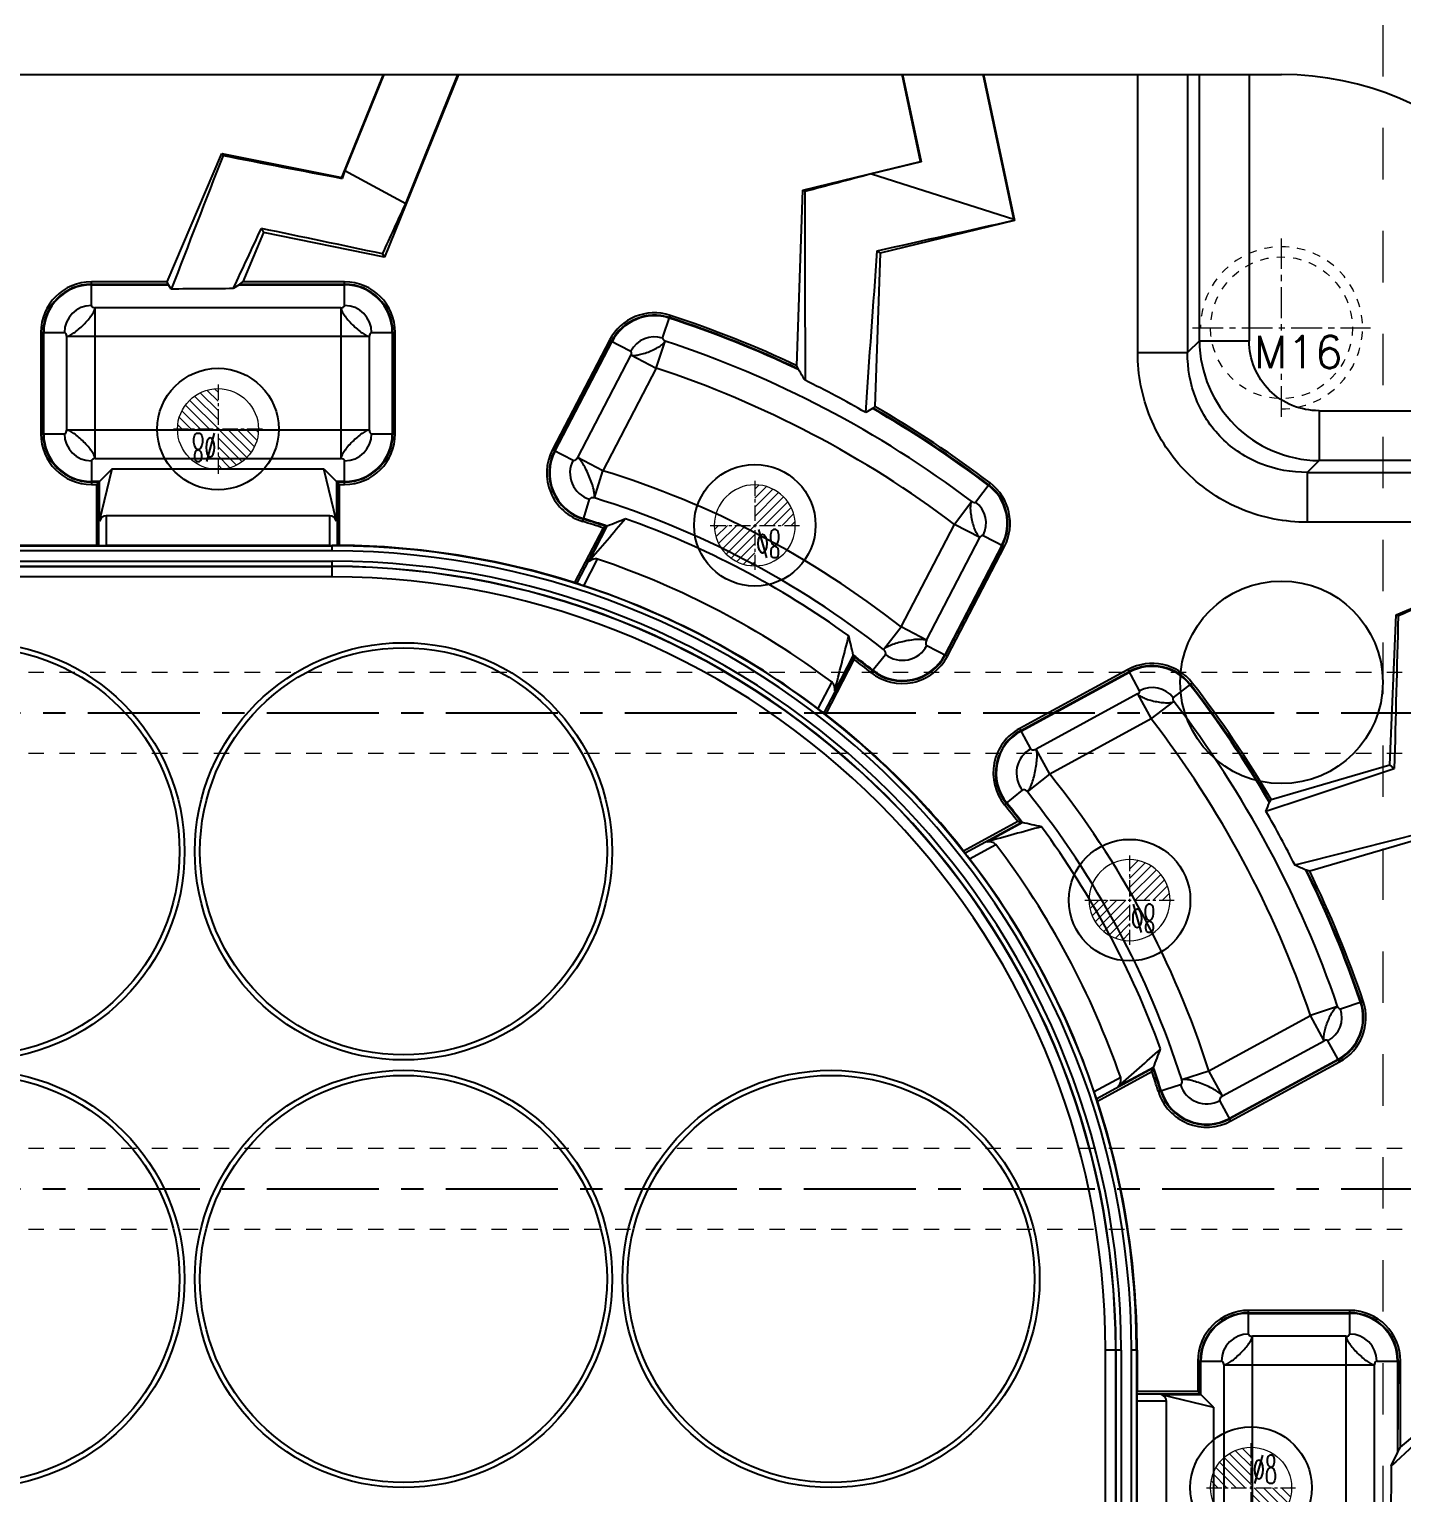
# Model space of a CAD drawing. Header units: millimetres. Extents: x 2667 to 4588, y -8940 to -2822.
# Drawn here: x 3385.9 to 3521.4, y -4513.8 to -4369.4 of the extents above; entities that cross this region are included whole.
import ezdxf

# ---------------------------------------------------------------- set-up
doc = ezdxf.new("R2010")
doc.units = ezdxf.units.MM
doc.header["$LTSCALE"] = 16.335
doc.linetypes.add('CENTER', pattern=[0.6, 0.375, -0.075, 0.075, -0.075])
doc.linetypes.add('HIDDEN', pattern=[0.2, 0.1, -0.1])
doc.layers.get('0').update_dxf_attribs({"linetype": 'CONTINUOUS'})
for name, color, linetype, lineweight in [('cool', 153, 'HIDDEN', 9), ('epin', 13, 'CONTINUOUS', 9), ('moldbase', 7, 'CONTINUOUS', 20), ('screw', 33, 'CONTINUOUS', 13)]:
    doc.layers.add(name, color=color, linetype=linetype, lineweight=lineweight)
doc.styles.add('TXT', font='txt.shx', dxfattribs={"bigfont": 'gbcbig.shx'})
doc.styles.add('TXT05', font='txt.shx', dxfattribs={"width": 0.5, "bigfont": 'gbcbig.shx'})

# ---------------------------------------------------------------- blocks, each defined once
blk = doc.blocks.new('01')
at = {"layer": 'moldbase', "color": 8, "linetype": 'HIDDEN', "ltscale": 3.109887}
blk.add_line((3147.47, 3029.51), (3147.47, 2537.51), dxfattribs=at)
blk = doc.blocks.new('screw_m16_g')
at = {"layer": 'screw', "color": 1, "linetype": 'CENTER', "ltscale": 0.497582}
for p, q in [((0, -8.8), (0, 8.8)), ((-8.8, 0), (8.8, 0))]:
    blk.add_line(p, q, dxfattribs=at)
at = {"layer": 'screw', "color": 33, "linetype": 'HIDDEN', "ltscale": 0.497582}
blk.add_circle((0, 0), 7, dxfattribs=at)
at = {"layer": 'screw', "color": 92, "linetype": 'HIDDEN', "ltscale": 0.497582}
blk.add_arc((0, 0), 8, 270, 180, dxfattribs=at)
at = {"layer": 'screw', "color": 6, "style": 'TXT'}
blk.add_text('M16', height=3.2, dxfattribs=at).set_placement((-2.72, -4))
blk = doc.blocks.new('02')
at = {"color": 1, "linetype": 'CENTER', "ltscale": 1.803734}
blk.add_line((2807.47, 2890.51), (3167.47, 2890.51), dxfattribs=at)
at = {"layer": 'cool', "ltscale": 0.932966}
for p, q in [((2818.68, 2894.51), (3156.26, 2894.51)), ((2818.68, 2886.51), (3156.26, 2886.51))]:
    blk.add_line(p, q, dxfattribs=at)
blk = doc.blocks.new('epin_ejp_8')
at = {"layer": 'epin'}
h = blk.add_hatch(dxfattribs=at)
h.set_pattern_fill('_ANSI31', color=123, scale=0.2, angle=90, style=0)
h.set_pattern_definition([(135, (790.4722, -3.5744), (-0.4490128, -0.4490128), [])])
h.paths.add_polyline_path([(0, 4, 0.414214), (-4, 0), (0, 0)])
h.paths.add_polyline_path([(4, 0), (0, 0), (0, -4, 0.414214)])
at = {"layer": 'epin', "color": 1, "linetype": 'CENTER', "ltscale": 0.248791}
for p, q in [((0, -4.4), (0, 4.4)), ((-4.4, 0), (4.4, 0))]:
    blk.add_line(p, q, dxfattribs=at)
at = {"layer": 'epin'}
blk.add_circle((0, 0), 4, dxfattribs=at)
at = {"layer": 'epin', "color": 6, "style": 'TXT05', "width": 0.5}
blk.add_text('%%c8', height=2.8, dxfattribs=at).set_placement((0.16, 0.4))
blk = doc.blocks.new('03')
at = {"layer": 'epin', "rotation": 180}
blk.add_blockref('epin_ejp_8', (45, 1308.56), dxfattribs=at)
at = {"layer": 'epin', "xscale": -1, "rotation": 180}
for p in [(98, 1299.06), (135, 1262.06)]:
    blk.add_blockref('epin_ejp_8', p, dxfattribs=at)
at = {"layer": 'epin'}
blk.add_blockref('epin_ejp_8', (147, 1204.06), dxfattribs=at)

msp = doc.modelspace()

# ---------------------------------------------------------------- linework, layer by layer
at = {"color": 7, "linetype": 'Continuous'}
for p, q in [((3209.564, -4373.833), (3509.564, -4373.833)), ((3416.774, -4384.01), (3420.899, -4373.833)), ((3420.938, -4373.833), (3417.095, -4383.316)), ((3428.295, -4373.833), (3420.989, -4391.859)), ((3423.093, -4386.571), (3428.255, -4373.833)), ((3473.939, -4382.418), (3472.103, -4373.833)), ((3472.141, -4373.833), (3473.982, -4382.445)), ((3483.149, -4388.103), (3480.098, -4373.833)), ((3480.135, -4373.833), (3483.216, -4388.244)), ((3495.369, -4401.287), (3495.369, -4373.833)), ((3500.293, -4373.833), (3500.293, -4401.287)), ((3501.454, -4400.125), (3501.454, -4373.833)), ((3506.378, -4373.833), (3506.378, -4400.125)), ((3399.553, -4394.301), (3404.949, -4381.613)), ((3405.06, -4381.824), (3404.949, -4381.613)), ((3404.949, -4381.613), (3416.774, -4384.01)), ((3462.311, -4385.246), (3473.939, -4382.418)), ((3473.982, -4382.445), (3469.089, -4383.635)), ((3473.982, -4382.445), (3473.939, -4382.418)), ((3416.774, -4384.01), (3416.816, -4384.089)), ((3417.095, -4383.316), (3416.816, -4384.089)), ((3417.095, -4383.316), (3423.093, -4386.571)), ((3469.089, -4383.635), (3483.149, -4388.103)), ((3461.703, -4402.574), (3462.311, -4385.246)), ((3462.311, -4385.246), (3462.489, -4385.391)), ((3483.216, -4388.244), (3469.952, -4391.471)), ((3483.169, -4388.215), (3483.149, -4388.103)), ((3483.169, -4388.215), (3483.216, -4388.244)), ((3409.068, -4389.442), (3407.001, -4394.301)), ((3408.85, -4389.029), (3409.068, -4389.442)), ((3420.989, -4391.859), (3409.068, -4389.442)), ((3420.818, -4391.54), (3420.989, -4391.859)), ((3469.952, -4391.471), (3469.421, -4406.606)), ((3469.653, -4391.228), (3469.952, -4391.471)), ((3392.064, -4396.638), (3392.064, -4394.301)), ((3399.553, -4394.301), (3392.064, -4394.301)), ((3392.064, -4394.528), (3399.649, -4394.528)), ((3392.064, -4394.592), (3399.666, -4394.592)), ((3399.649, -4394.528), (3399.553, -4394.301)), ((3399.944, -4395.012), (3399.666, -4394.592)), ((3406.64, -4394.592), (3406.073, -4394.967)), ((3406.64, -4394.592), (3417.064, -4394.592)), ((3406.711, -4394.528), (3407.001, -4394.301)), ((3406.711, -4394.528), (3417.064, -4394.528)), ((3417.064, -4394.301), (3407.001, -4394.301)), ((3417.064, -4396.638), (3417.064, -4394.301)), ((3392.441, -4411.743), (3392.441, -4396.858)), ((3416.688, -4396.858), (3392.441, -4396.858)), ((3416.688, -4396.858), (3416.688, -4411.743)), ((3448.465, -4399.863), (3449.202, -4397.606)), ((3387.064, -4399.301), (3387.064, -4409.301)), ((3387.064, -4399.301), (3389.402, -4399.301)), ((3387.292, -4409.301), (3387.292, -4399.301)), ((3387.355, -4409.301), (3387.355, -4399.301)), ((3389.622, -4399.677), (3389.622, -4408.924)), ((3389.622, -4399.677), (3419.507, -4399.677)), ((3419.507, -4408.924), (3419.507, -4399.677)), ((3419.727, -4399.301), (3422.064, -4399.301)), ((3421.773, -4399.301), (3421.773, -4409.301)), ((3421.837, -4399.301), (3421.837, -4409.301)), ((3422.064, -4409.301), (3422.064, -4399.301)), ((3443.215, -4400.051), (3437.588, -4410.86)), ((3437.79, -4410.965), (3443.417, -4400.156)), ((3437.846, -4410.994), (3443.473, -4400.185)), ((3443.215, -4400.051), (3445.321, -4401.147)), ((3447.836, -4402.817), (3448.72, -4400.14)), ((3501.454, -4400.125), (3500.293, -4401.287)), ((3501.454, -4400.125), (3506.378, -4400.125)), ((3445.336, -4401.515), (3440.065, -4411.639)), ((3445.336, -4401.515), (3447.836, -4402.817)), ((3495.369, -4401.287), (3500.293, -4401.287)), ((3447.836, -4402.817), (3442.566, -4412.941)), ((3461.87, -4402.905), (3461.703, -4402.574)), ((3469.421, -4406.606), (3469.238, -4406.763)), ((3513.272, -4407.019), (3539.564, -4407.019)), ((3513.272, -4407.019), (3513.272, -4411.943)), ((3419.507, -4408.924), (3389.622, -4408.924)), ((3387.064, -4409.301), (3389.402, -4409.301)), ((3419.727, -4409.301), (3422.064, -4409.301)), ((3392.064, -4411.963), (3392.064, -4414.301)), ((3392.441, -4411.743), (3416.688, -4411.743)), ((3417.064, -4414.301), (3417.064, -4411.963)), ((3437.588, -4410.86), (3439.619, -4411.917)), ((3442.566, -4412.941), (3440.065, -4411.639)), ((3512.111, -4413.104), (3513.272, -4411.943)), ((3539.564, -4411.943), (3513.272, -4411.943)), ((3394.119, -4412.746), (3392.855, -4414.009)), ((3392.855, -4417.925), (3394.119, -4412.746)), ((3394.119, -4412.746), (3415.01, -4412.746)), ((3416.273, -4417.925), (3415.01, -4412.746)), ((3415.01, -4412.746), (3416.273, -4414.009)), ((3441.736, -4415.635), (3442.566, -4412.941)), ((3512.111, -4413.104), (3539.564, -4413.104)), ((3512.111, -4413.104), (3512.111, -4418.028)), ((3392.855, -4414.009), (3392.064, -4414.009)), ((3392.792, -4414.073), (3392.064, -4414.073)), ((3392.064, -4414.301), (3392.564, -4414.301)), ((3392.792, -4414.073), (3392.564, -4414.301)), ((3392.564, -4414.301), (3392.564, -4420.302)), ((3392.792, -4414.073), (3392.855, -4414.009)), ((3392.792, -4420.31), (3392.792, -4414.073)), ((3392.855, -4417.925), (3392.855, -4414.009)), ((3416.273, -4414.009), (3416.273, -4417.925)), ((3417.064, -4414.009), (3416.273, -4414.009)), ((3416.337, -4414.073), (3416.273, -4414.009)), ((3416.337, -4414.073), (3416.337, -4420.312)), ((3417.064, -4414.073), (3416.337, -4414.073)), ((3416.337, -4414.073), (3416.564, -4414.301)), ((3416.564, -4420.305), (3416.564, -4414.301)), ((3416.564, -4414.301), (3417.064, -4414.301)), ((3479.359, -4416.038), (3480.794, -4414.146)), ((3440.576, -4417.955), (3441.239, -4415.763)), ((3478.988, -4415.986), (3477.291, -4418.238)), ((3393.517, -4417.402), (3393.517, -4420.318)), ((3415.612, -4417.402), (3393.517, -4417.402)), ((3415.612, -4420.318), (3415.612, -4417.402)), ((3442.583, -4418.589), (3439.771, -4423.99)), ((3439.988, -4424.067), (3442.909, -4418.457)), ((3441.167, -4421.938), (3442.999, -4418.42)), ((3442.909, -4418.457), (3442.583, -4418.589)), ((3442.909, -4418.457), (3442.999, -4418.42)), ((3472.016, -4428.37), (3477.291, -4418.238)), ((3479.792, -4419.54), (3477.291, -4418.238)), ((3539.564, -4418.028), (3512.111, -4418.028)), ((3304.289, -4420.359), (3415.844, -4420.359)), ((3371.564, -4420.302), (3392.564, -4420.302)), ((3392.792, -4420.31), (3392.564, -4420.302)), ((3415.612, -4420.318), (3393.517, -4420.318)), ((3415.844, -4420.862), (3415.844, -4420.318)), ((3474.516, -4429.672), (3479.792, -4419.54)), ((3481.949, -4420.304), (3476.316, -4431.122)), ((3482.005, -4420.333), (3476.373, -4431.152)), ((3476.574, -4431.257), (3482.207, -4420.438)), ((3480.1, -4419.342), (3482.207, -4420.438)), ((3520.879, -4427.163), (3539.564, -4419.32)), ((3415.844, -4420.862), (3304.289, -4420.862)), ((3304.289, -4421.884), (3415.844, -4421.884)), ((3415.844, -4423.418), (3415.844, -4421.884)), ((3440.683, -4424.301), (3442.048, -4421.679)), ((3415.844, -4422.387), (3304.289, -4422.387)), ((3304.289, -4422.413), (3415.844, -4422.413)), ((3415.844, -4423.418), (3304.289, -4423.418)), ((3520.249, -4441.975), (3520.879, -4427.163)), ((3520.879, -4427.163), (3521.085, -4427.307)), ((3470.273, -4430.586), (3472.016, -4428.37)), ((3474.516, -4429.672), (3472.016, -4428.37)), ((3474.545, -4430.2), (3476.574, -4431.257)), ((3467.306, -4431.243), (3464.382, -4436.859)), ((3464.569, -4436.993), (3467.383, -4431.587)), ((3467.284, -4431.148), (3465.45, -4434.669)), ((3467.306, -4431.243), (3467.284, -4431.148)), ((3467.383, -4431.587), (3467.306, -4431.243)), ((3469.028, -4432.862), (3470.452, -4431.071)), ((3494.425, -4432.571), (3483.719, -4438.383)), ((3483.828, -4438.583), (3494.533, -4432.771)), ((3483.858, -4438.639), (3494.564, -4432.827)), ((3495.557, -4434.657), (3494.425, -4432.571)), ((3465.159, -4433.796), (3463.793, -4436.42)), ((3495.363, -4434.971), (3485.336, -4440.415)), ((3495.363, -4434.971), (3496.708, -4437.449)), ((3498.886, -4435.355), (3500.761, -4433.901)), ((3496.708, -4437.449), (3498.941, -4435.728)), ((3496.708, -4437.449), (3486.681, -4442.892)), ((3484.812, -4440.396), (3483.719, -4438.383)), ((3486.681, -4442.892), (3485.336, -4440.415)), ((3508.55, -4445.409), (3520.249, -4441.975)), ((3520.702, -4442.33), (3520.249, -4441.975)), ((3484.483, -4444.657), (3486.681, -4442.892)), ((3482.221, -4445.927), (3484, -4444.484)), ((3508.417, -4445.633), (3508.55, -4445.409)), ((3483.534, -4447.587), (3478.185, -4450.491)), ((3478.32, -4450.676), (3483.877, -4447.659)), ((3480.488, -4449.572), (3483.972, -4447.68)), ((3483.877, -4447.659), (3483.534, -4447.587)), ((3483.877, -4447.659), (3483.972, -4447.68)), ((3527.857, -4447.928), (3512.348, -4452.48)), ((3478.764, -4451.26), (3481.361, -4449.85)), ((3512.348, -4452.48), (3512.047, -4452.383)), ((3515.388, -4466.075), (3517.638, -4465.314)), ((3502.4, -4472.19), (3512.443, -4466.737)), ((3515.111, -4465.825), (3512.443, -4466.737)), ((3513.788, -4469.215), (3512.443, -4466.737)), ((3503.745, -4474.667), (3513.788, -4469.215)), ((3515.287, -4471.311), (3514.154, -4469.223)), ((3515.149, -4471.055), (3504.425, -4476.877)), ((3515.179, -4471.111), (3504.455, -4476.932)), ((3496.893, -4471.935), (3491.326, -4474.958)), ((3491.405, -4475.173), (3496.764, -4472.264)), ((3496.928, -4471.844), (3493.437, -4473.739)), ((3496.764, -4472.264), (3496.893, -4471.935)), ((3496.893, -4471.935), (3496.928, -4471.844)), ((3499.714, -4473.045), (3502.4, -4472.19)), ((3503.745, -4474.667), (3502.4, -4472.19)), ((3504.564, -4477.132), (3515.287, -4471.311)), ((3493.687, -4472.851), (3491.085, -4474.263)), ((3497.407, -4474.232), (3499.59, -4473.548)), ((3504.564, -4477.132), (3503.472, -4475.122)), ((3516.309, -4495.833), (3506.309, -4495.833)), ((3506.309, -4498.17), (3506.309, -4495.833)), ((3516.309, -4498.17), (3516.309, -4495.833)), ((3506.309, -4496.061), (3516.309, -4496.061)), ((3506.309, -4496.124), (3516.309, -4496.124)), ((3515.933, -4498.39), (3506.686, -4498.39)), ((3506.686, -4529.276), (3506.686, -4498.39)), ((3515.933, -4498.39), (3515.933, -4529.276)), ((3493.723, -4499.763), (3492.189, -4499.763)), ((3492.189, -4526.898), (3492.189, -4499.763)), ((3493.194, -4499.763), (3493.194, -4526.898)), ((3493.221, -4526.898), (3493.221, -4499.763)), ((3493.723, -4499.763), (3493.723, -4526.898)), ((3495.306, -4499.763), (3494.746, -4499.763)), ((3494.746, -4526.898), (3494.746, -4499.763)), ((3495.248, -4499.763), (3495.248, -4526.898)), ((3495.306, -4499.763), (3495.306, -4503.833)), ((3501.309, -4500.833), (3503.647, -4500.833)), ((3501.309, -4500.833), (3501.309, -4503.833)), ((3501.537, -4504.061), (3501.537, -4500.833)), ((3501.6, -4504.124), (3501.6, -4500.833)), ((3503.866, -4501.209), (3518.752, -4501.209)), ((3503.866, -4501.209), (3503.866, -4526.457)), ((3518.752, -4526.457), (3518.752, -4501.209)), ((3518.972, -4500.833), (3521.309, -4500.833)), ((3521.018, -4500.833), (3521.018, -4509.882)), ((3521.082, -4500.833), (3521.027, -4509.876)), ((3521.309, -4509.351), (3521.309, -4500.833)), ((3495.297, -4504.061), (3495.306, -4503.833)), ((3495.297, -4504.061), (3501.537, -4504.061)), ((3501.309, -4503.833), (3495.306, -4503.833)), ((3497.685, -4504.124), (3501.6, -4504.124)), ((3497.685, -4504.124), (3502.864, -4505.387)), ((3501.537, -4504.061), (3501.309, -4503.833)), ((3501.537, -4504.061), (3501.6, -4504.124)), ((3502.864, -4505.387), (3501.6, -4504.124)), ((3521.309, -4509.351), (3527.189, -4504.394)), ((3498.207, -4504.786), (3495.289, -4504.786)), ((3495.289, -4504.786), (3495.289, -4522.88)), ((3498.207, -4522.88), (3498.207, -4504.786)), ((3502.864, -4505.387), (3502.864, -4522.279)), ((3520.408, -4511.193), (3521.018, -4509.882)), ((3521.027, -4509.876), (3521.309, -4509.351))]:
    msp.add_line(p, q, dxfattribs=at)
at = {"color": 1, "linetype": 'CENTER', "ltscale": 1.803734}
msp.add_line((3179.564, -4483.833), (3539.564, -4483.833), dxfattribs=at)
for centre, radius in [((3404.564, -4408.833), 6), ((3457.564, -4418.333), 6), ((3509.564, -4433.833), 10), ((3494.564, -4455.333), 6), ((3506.564, -4513.333), 6)]:
    msp.add_circle(centre, radius)
at = {"color": 7, "linetype": 'Continuous'}
for centre, radius in [((3380.669, -4450.518), 20.596), ((3380.669, -4450.518), 20.094), ((3422.879, -4450.518), 20.596), ((3422.879, -4450.518), 20.094), ((3380.669, -4492.728), 20.596), ((3380.669, -4492.728), 20.094), ((3422.879, -4492.728), 20.596), ((3422.879, -4492.728), 20.094), ((3465.089, -4492.728), 20.596), ((3465.089, -4492.728), 20.094)]:
    msp.add_circle(centre, radius, dxfattribs=at)
for centre, radius, start, end in [((3509.564, -4403.833), 30, 0, 90), ((4062.725, -999.958), 3445.22, 258.99514, 259.194249), ((2157.541, 1526.17), 6061.125, 282.5023672, 282.6332653), ((2584.979, -8346.079), 4041.906, 78.065517, 78.238848), ((3392.064, -4399.301), 5, 90, 180), ((3392.064, -4399.301), 4.772, 90, 180), ((3392.064, -4399.301), 4.709, 90, 180), ((3417.064, -4399.301), 5, 0, 90), ((3417.064, -4399.301), 4.772, 0, 90), ((3417.064, -4399.301), 4.709, 0, 90), ((3392.064, -4399.301), 2.663, 90, 180), ((3417.064, -4399.301), 2.663, 0, 90), ((3447.65, -4402.359), 5, 71.91622, 152.49766), ((3447.65, -4402.359), 4.772, 71.91622, 152.49766), ((3447.65, -4402.359), 4.709, 71.91622, 152.49766), ((3415.844, -4499.763), 107.174, 64.5454, 71.91622), ((3415.844, -4499.763), 107.237, 64.58382, 71.91622), ((3415.844, -4499.763), 107.465, 64.73947, 71.91622), ((3447.65, -4402.359), 2.626, 71.91622, 152.49766), ((3415.844, -4499.763), 104.908, 52.9941, 71.73719), ((3513.408, -4399.989), 11.954, 180.65224, 269.34776), ((3415.844, -4499.763), 102.089, 52.9941, 71.73719), ((3243.771, -4535.461), 255.209, 31, 31.26918), ((3417.404, -4496.267), 102.693, 60.15462, 63.93411), ((3415.844, -4499.763), 107.174, 52.8159, 60.14535), ((3415.844, -4499.763), 107.237, 52.8159, 60.1387), ((3415.844, -4499.763), 107.465, 52.8159, 60.09569), ((3392.064, -4409.301), 5, 180, 270), ((3392.064, -4409.301), 4.772, 180, 270), ((3392.064, -4409.301), 4.709, 180, 270), ((3392.064, -4409.301), 2.663, 180, 270), ((3417.064, -4409.301), 5, 270, 360), ((3417.064, -4409.301), 4.772, 270, 360), ((3417.064, -4409.301), 4.709, 270, 0), ((3417.064, -4409.301), 2.663, 270, 0), ((3442.023, -4413.169), 5, 152.49766, 253.17936), ((3442.023, -4413.169), 4.772, 152.49766, 253.17936), ((3442.023, -4413.169), 4.709, 152.49766, 253.17936), ((3442.023, -4413.169), 2.71, 152.49766, 253.17936), ((3415.844, -4499.763), 90.841, 51.80437, 72.89316), ((3477.772, -4418.129), 4.709, 332.49766, 52.8159), ((3477.772, -4418.129), 4.772, 332.49766, 52.8159), ((3477.772, -4418.129), 5, 332.49766, 52.8159), ((3415.844, -4499.763), 88.022, 51.80437, 72.89316), ((3477.772, -4418.129), 2.625, 332.49766, 52.8159), ((3415.844, -4499.763), 85.692, 71.5891, 73.17936), ((3415.844, -4499.763), 85.756, 71.53932, 73.17936), ((5461.882, -6149.554), 2658.561, 139.35087, 139.471113), ((3528.463, -4629.762), 227.968, 111.53093, 112.0176), ((3415.844, -4499.763), 87.019, 54.12055, 70.56597), ((3415.844, -4499.763), 85.465, 71.76809, 73.17936), ((3415.844, -4499.763), 79.404, 0, 90), ((3415.844, -4499.763), 79.461, 72.47543, 89.48084), ((3415.844, -4499.763), 78.901, 0, 90), ((3415.844, -4499.763), 77.879, 0, 90), ((3415.844, -4499.763), 82.363, 53.21934, 71.44895), ((3415.844, -4499.763), 77.376, 0, 90), ((3415.844, -4499.763), 77.35, 0, 90), ((3415.844, -4499.763), 76.345, 0, 90), ((3415.844, -4499.763), 79.445, 52.87536, 71.78065), ((10551.072, -4613.711), 7032.458, 178.4811253, 178.6035648), ((952.724, -3784.612), 2595.451, 345.49526, 345.61868), ((3245.517, -4481.616), 227.437, 12.82064, 13.31), ((3472.139, -4428.948), 2.711, 231.51915, 332.49766), ((3415.844, -4499.763), 85.756, 51.51665, 53.14184), ((3415.844, -4499.763), 85.692, 51.51665, 53.09178), ((3415.844, -4499.763), 85.465, 51.51665, 52.91179), ((3472.139, -4428.948), 5, 231.51665, 332.49766), ((3472.139, -4428.948), 4.772, 231.51665, 332.49766), ((3472.139, -4428.948), 4.709, 231.51665, 332.49766), ((3496.81, -4436.965), 5, 37.79744, 118.49766), ((3496.81, -4436.965), 4.772, 37.79744, 118.49766), ((3496.81, -4436.965), 4.709, 37.79744, 118.49766), ((3496.81, -4436.965), 2.627, 37.79796, 118.49766), ((3415.844, -4499.763), 107.174, 30.30199, 37.79744), ((3415.844, -4499.763), 107.237, 30.31596, 37.79744), ((3415.844, -4499.763), 107.465, 30.38341, 37.79744), ((3415.844, -4499.763), 104.908, 18.8748, 37.61803), ((3415.844, -4499.763), 79.461, 38.32203, 52.17994), ((3415.844, -4499.763), 102.089, 18.8748, 37.61803), ((3486.105, -4442.777), 5, 118.49766, 219.0443), ((3486.105, -4442.777), 4.772, 118.49766, 219.0443), ((3486.105, -4442.777), 4.709, 118.49766, 219.0443), ((3486.105, -4442.777), 2.709, 118.49766, 219.0443), ((2112.851, -243.074), 4428.973, 288.361519, 288.534355), ((3415.844, -4499.763), 90.841, 17.6698, 38.75878), ((3415.844, -4499.763), 88.022, 17.6698, 38.75878), ((3415.844, -4499.763), 85.465, 37.62574, 39.0443), ((3415.844, -4499.763), 85.692, 37.4472, 39.0443), ((3415.844, -4499.763), 85.756, 37.39755, 39.0443), ((3186.721, -4317.879), 346.117, 338.17462, 338.32971), ((3419.338, -4497.667), 102.363, 26.5591, 29.95297), ((4196.903, -7040.228), 2687.889, 105.339337, 105.458159), ((3436.317, -4670.858), 228.209, 77.46125, 77.94672), ((3415.844, -4499.763), 87.019, 19.98103, 36.42661), ((4393.288, -7906.884), 3565.886, 104.050879, 104.326856), ((3415.844, -4499.763), 82.363, 19.07157, 37.30138), ((3415.844, -4499.763), 79.445, 18.72202, 37.62754), ((3400.001, -4707.458), 278.585, 66.30241, 66.54216), ((3415.844, -4499.763), 107.174, 18.69699, 26.24822), ((3415.844, -4499.763), 107.237, 18.69699, 26.22023), ((3415.844, -4499.763), 107.465, 18.69699, 26.10301), ((3512.902, -4466.916), 4.709, 298.49766, 18.69699), ((3512.902, -4466.916), 4.772, 298.49766, 18.69699), ((3512.902, -4466.916), 5, 298.49766, 18.69699), ((3512.902, -4466.916), 2.625, 298.49766, 18.69699), ((1792.592, -2550.071), 2567.757, 311.482071, 311.60694), ((3285.178, -4389.497), 227.198, 338.74967, 339.24024), ((3415.844, -4499.763), 85.465, 17.38139, 18.76926), ((3415.844, -4499.763), 85.692, 17.38139, 18.9497), ((3415.844, -4499.763), 85.756, 17.38139, 18.99988), ((3502.178, -4472.738), 4.772, 197.38139, 298.49766), ((3502.178, -4472.738), 4.709, 197.38139, 298.49766), ((3502.178, -4472.738), 2.712, 197.3814, 298.49766), ((3415.844, -4499.763), 79.461, 0, 18.02631), ((3502.178, -4472.738), 5, 197.38139, 298.49766), ((3506.309, -4500.833), 5, 90, 180), ((3516.309, -4500.833), 5, 0, 90), ((3506.309, -4500.833), 4.772, 90, 180), ((3506.309, -4500.833), 4.709, 90, 180), ((3516.309, -4500.833), 4.772, 0, 90), ((3516.309, -4500.833), 4.709, 0, 90), ((3506.309, -4500.833), 2.663, 90, 180), ((3516.309, -4500.833), 2.663, 0, 90), ((5195.306, -6318.325), 2463.942, 132.597301, 132.825168), ((2073.117, -2633.605), 2375.967, 307.524922, 307.955619), ((6669.682, -4549.284), 3149.504, 179.307025, 179.430083)]:
    msp.add_arc(centre, radius, start, end, dxfattribs=at)
for centre, major_axis, ratio, start_param, end_param in [((3399.207, -4395.253), (0.386, 0.79), 0.3274693, -0.4385806, -0.2776712), ((3406.537, -4395.253), (0.386, 0.79), 0.3274693, 0.5949934, 0.7559027), ((3393.517, -4418.596), (0, 1.194), 0.6702419, 0, 0.9735547), ((3415.612, -4418.596), (0, 1.194), 0.6702419, -0.9735547, 0), ((3393.517, -4420.304), (0.8, 0), 0.0174551, -2.7052603, -1.5707963), ((3415.612, -4420.304), (0.8, 0), 0.0174551, -1.5707963, -1.2757224), ((3418.822, -4499.763), (79.546, 0), 0.9992992, 1.5991813, 1.6020438), ((3413.219, -4498.396), (70.123, -36.507), 0.9992992, 1.7050404, 1.7079461), ((3418.469, -4501.129), (70.107, -36.499), 0.9992992, 1.427678, 1.4305868), ((3414.432, -4497.162), (-37.724, 69.485), 0.9992992, -1.4392436, -1.4363392), ((3417.256, -4502.363), (-37.708, 69.456), 0.9992992, -1.7166123, -1.7137022), ((3495.303, -4504.786), (0, 0.8), 0.0174551, 0.4363323, 1.5707963), ((3497.014, -4504.786), (1.194, 0), 0.6702419, 0, 0.9735547)]:
    msp.add_ellipse(centre, major_axis=major_axis, ratio=ratio, start_param=start_param, end_param=end_param, dxfattribs=at)
for points in [[(3405.06, -4381.824), (3403.358, -4386.221), (3401.653, -4390.618), (3399.944, -4395.012)], [(3469.089, -4383.635), (3466.888, -4384.219), (3464.688, -4384.804), (3462.489, -4385.391)], [(3462.489, -4385.391), (3462.507, -4391.6), (3462.519, -4397.81), (3462.527, -4404.019)], [(3420.818, -4391.54), (3421.577, -4389.884), (3422.335, -4388.228), (3423.093, -4386.571)], [(3406.073, -4394.967), (3406.998, -4392.987), (3407.924, -4391.008), (3408.85, -4389.029)], [(3468.51, -4407.194), (3468.888, -4401.872), (3469.269, -4396.55), (3469.653, -4391.228)], [(3406.073, -4394.967), (3404.03, -4394.984), (3401.987, -4394.999), (3399.944, -4395.012)], [(3461.907, -4402.993), (3461.896, -4402.963), (3461.884, -4402.933), (3461.87, -4402.905)], [(3469.196, -4406.812), (3468.967, -4406.939), (3468.738, -4407.067), (3468.51, -4407.194)], [(3525.372, -4425.317), (3523.943, -4425.981), (3522.514, -4426.644), (3521.085, -4427.307)], [(3508.376, -4445.688), (3508.391, -4445.671), (3508.406, -4445.653), (3508.417, -4445.633)], [(3512.047, -4452.383), (3512.021, -4452.375), (3511.994, -4452.369), (3511.967, -4452.364)]]:
    msp.add_open_spline(points, degree=3, dxfattribs=at)
for points, knots in [([(3389.622, -4399.677), (3389.725, -4399.669), (3389.976, -4399.574), (3390.366, -4399.329), (3390.822, -4398.97), (3391.294, -4398.532), (3391.732, -4398.061), (3392.091, -4397.604), (3392.33, -4397.211), (3392.43, -4396.962), (3392.441, -4396.858)], [0, 0, 0, 0, 0.0759686, 0.1915594, 0.3376237, 0.4998756, 0.6622396, 0.8081927, 0.9236858, 1, 1, 1, 1]), ([(3392.064, -4396.638), (3392.064, -4396.663), (3392.096, -4396.74), (3392.23, -4396.834), (3392.363, -4396.857), (3392.441, -4396.858)], [0, 0, 0, 0, 0.1593296, 0.5019863, 1, 1, 1, 1]), ([(3416.688, -4396.858), (3416.743, -4396.857), (3416.86, -4396.842), (3417.003, -4396.773), (3417.064, -4396.678), (3417.064, -4396.638)], [0, 0, 0, 0, 0.3532935, 0.743876, 1, 1, 1, 1]), ([(3416.688, -4396.858), (3416.698, -4396.962), (3416.798, -4397.211), (3417.038, -4397.604), (3417.396, -4398.061), (3417.834, -4398.532), (3418.306, -4398.97), (3418.763, -4399.329), (3419.152, -4399.574), (3419.404, -4399.669), (3419.507, -4399.677)], [0, 0, 0, 0, 0.0763142, 0.1918071, 0.3377601, 0.5001242, 0.6623761, 0.8084405, 0.9240312, 1, 1, 1, 1]), ([(3389.622, -4399.677), (3389.621, -4399.622), (3389.607, -4399.505), (3389.536, -4399.362), (3389.442, -4399.301), (3389.402, -4399.301)], [0, 0, 0, 0, 0.3530046, 0.743507, 1, 1, 1, 1]), ([(3419.727, -4399.301), (3419.702, -4399.301), (3419.553, -4399.364), (3419.508, -4399.549), (3419.507, -4399.677)], [0, 0, 0, 0, 0.1633824, 1, 1, 1, 1]), ([(3445.336, -4401.515), (3445.424, -4401.551), (3445.672, -4401.569), (3446.092, -4401.513), (3446.611, -4401.378), (3447.17, -4401.176), (3447.712, -4400.93), (3448.178, -4400.665), (3448.519, -4400.413), (3448.683, -4400.227), (3448.72, -4400.14)], [0, 0, 0, 0, 0.0757468, 0.1909846, 0.337243, 0.5001207, 0.6629762, 0.8092014, 0.9244018, 1, 1, 1, 1]), ([(3448.465, -4399.863), (3448.45, -4399.909), (3448.522, -4400.05), (3448.64, -4400.113), (3448.72, -4400.14)], [0, 0, 0, 0, 0.3678753, 1, 1, 1, 1]), ([(3513.272, -4407.019), (3512.373, -4407.019), (3510.557, -4406.669), (3508.257, -4405.141), (3506.728, -4402.841), (3506.379, -4401.025), (3506.378, -4400.125)], [0, 0, 0, 0, 0.2504357, 0.4999982, 0.7495638, 1, 1, 1, 1]), ([(3445.336, -4401.515), (3445.373, -4401.442), (3445.413, -4401.315), (3445.363, -4401.169), (3445.321, -4401.147)], [0, 0, 0, 0, 0.6318116, 1, 1, 1, 1]), ([(3512.111, -4418.028), (3511.015, -4418.028), (3508.818, -4417.818), (3505.649, -4416.874), (3502.725, -4415.327), (3500.165, -4413.233), (3498.07, -4410.672), (3496.523, -4407.748), (3495.58, -4404.579), (3495.369, -4402.382), (3495.369, -4401.287)], [0, 0, 0, 0, 0.1249889, 0.2500107, 0.3749993, 0.4999941, 0.6249898, 0.7499795, 0.875007, 1, 1, 1, 1]), ([(3512.111, -4413.104), (3510.561, -4413.123), (3507.425, -4412.563), (3503.445, -4409.953), (3500.834, -4405.972), (3500.274, -4402.837), (3500.293, -4401.287)], [0, 0, 0, 0, 0.250669, 0.4999983, 0.749328, 1, 1, 1, 1]), ([(3469.238, -4406.763), (3469.234, -4406.766), (3469.218, -4406.781), (3469.205, -4406.798), (3469.196, -4406.812)], [0, 0, 0, 0, 0.2279594, 1, 1, 1, 1]), ([(3389.402, -4409.301), (3389.427, -4409.301), (3389.503, -4409.269), (3389.598, -4409.135), (3389.621, -4409.002), (3389.622, -4408.924)], [0, 0, 0, 0, 0.1593296, 0.5019863, 1, 1, 1, 1]), ([(3392.441, -4411.743), (3392.433, -4411.64), (3392.338, -4411.389), (3392.092, -4410.999), (3391.733, -4410.543), (3391.296, -4410.071), (3390.824, -4409.633), (3390.368, -4409.274), (3389.974, -4409.035), (3389.725, -4408.934), (3389.622, -4408.924)], [0, 0, 0, 0, 0.0759686, 0.1915594, 0.3376237, 0.4998756, 0.6622396, 0.8081927, 0.9236858, 1, 1, 1, 1]), ([(3419.507, -4408.924), (3419.404, -4408.932), (3419.152, -4409.027), (3418.763, -4409.273), (3418.306, -4409.632), (3417.834, -4410.069), (3417.396, -4410.54), (3417.038, -4410.997), (3416.798, -4411.391), (3416.698, -4411.64), (3416.688, -4411.743)], [0, 0, 0, 0, 0.0759686, 0.1915594, 0.3376237, 0.4998756, 0.6622396, 0.8081927, 0.9236858, 1, 1, 1, 1]), ([(3419.507, -4408.924), (3419.507, -4408.979), (3419.522, -4409.096), (3419.592, -4409.239), (3419.687, -4409.301), (3419.727, -4409.301)], [0, 0, 0, 0, 0.3530046, 0.743507, 1, 1, 1, 1]), ([(3392.441, -4411.743), (3392.386, -4411.744), (3392.269, -4411.758), (3392.126, -4411.828), (3392.064, -4411.923), (3392.064, -4411.963)], [0, 0, 0, 0, 0.3530046, 0.743507, 1, 1, 1, 1]), ([(3417.064, -4411.963), (3417.064, -4411.938), (3417.032, -4411.862), (3416.899, -4411.767), (3416.766, -4411.744), (3416.688, -4411.743)], [0, 0, 0, 0, 0.1593296, 0.5019863, 1, 1, 1, 1]), ([(3439.619, -4411.917), (3439.646, -4411.931), (3439.84, -4411.948), (3439.993, -4411.775), (3440.065, -4411.639)], [0, 0, 0, 0, 0.1634275, 1, 1, 1, 1]), ([(3441.736, -4415.635), (3441.749, -4415.522), (3441.735, -4415.236), (3441.658, -4414.743), (3441.477, -4414.145), (3441.23, -4413.498), (3440.942, -4412.868), (3440.641, -4412.32), (3440.36, -4411.908), (3440.161, -4411.699), (3440.065, -4411.639)], [0, 0, 0, 0, 0.0772113, 0.1924951, 0.3380683, 0.499979, 0.6616708, 0.8075402, 0.9234516, 1, 1, 1, 1]), ([(3441.736, -4415.635), (3441.626, -4415.602), (3441.436, -4415.579), (3441.258, -4415.698), (3441.239, -4415.763)], [0, 0, 0, 0, 0.6294246, 1, 1, 1, 1]), ([(3479.792, -4419.54), (3479.711, -4419.489), (3479.556, -4419.296), (3479.361, -4418.921), (3479.177, -4418.419), (3479.022, -4417.846), (3478.914, -4417.263), (3478.868, -4416.729), (3478.878, -4416.308), (3478.934, -4416.065), (3478.988, -4415.986)], [0, 0, 0, 0, 0.0757987, 0.1910066, 0.3372303, 0.5000097, 0.6628187, 0.8089122, 0.9243891, 1, 1, 1, 1]), ([(3478.988, -4415.986), (3479.055, -4416.036), (3479.173, -4416.097), (3479.329, -4416.076), (3479.359, -4416.038)], [0, 0, 0, 0, 0.632145, 1, 1, 1, 1]), ([(3416.337, -4420.312), (3416.308, -4420.313), (3416.144, -4420.316), (3415.98, -4420.317), (3415.844, -4420.318)], [0, 0, 0, 0, 0.175003, 1, 1, 1, 1]), ([(3480.1, -4419.342), (3480.058, -4419.32), (3479.91, -4419.362), (3479.83, -4419.467), (3479.792, -4419.54)], [0, 0, 0, 0, 0.3681642, 1, 1, 1, 1]), ([(3442.048, -4421.679), (3441.894, -4421.628), (3441.552, -4421.669), (3441.284, -4421.841), (3441.167, -4421.938)], [0, 0, 0, 0, 0.5170903, 1, 1, 1, 1]), ([(3440.683, -4424.301), (3440.612, -4424.278), (3440.38, -4424.201), (3440.147, -4424.125), (3439.988, -4424.067)], [0, 0, 0, 0, 0.3074869, 1, 1, 1, 1]), ([(3474.516, -4429.672), (3474.407, -4429.641), (3474.123, -4429.603), (3473.623, -4429.587), (3473, -4429.656), (3472.319, -4429.781), (3471.645, -4429.948), (3471.05, -4430.144), (3470.593, -4430.345), (3470.35, -4430.503), (3470.273, -4430.586)], [0, 0, 0, 0, 0.0773023, 0.1925326, 0.3380757, 0.4999886, 0.6616602, 0.8075235, 0.9234401, 1, 1, 1, 1]), ([(3470.452, -4431.071), (3470.494, -4431.017), (3470.491, -4430.802), (3470.363, -4430.658), (3470.273, -4430.586)], [0, 0, 0, 0, 0.3700997, 1, 1, 1, 1]), ([(3474.516, -4429.672), (3474.486, -4429.732), (3474.436, -4429.866), (3474.433, -4430.06), (3474.501, -4430.178), (3474.545, -4430.2)], [0, 0, 0, 0, 0.3534853, 0.7432715, 1, 1, 1, 1]), ([(3465.45, -4434.669), (3465.463, -4434.517), (3465.451, -4434.199), (3465.29, -4433.893), (3465.159, -4433.796)], [0, 0, 0, 0, 0.4830046, 1, 1, 1, 1]), ([(3495.363, -4434.971), (3495.435, -4434.931), (3495.54, -4434.848), (3495.58, -4434.699), (3495.557, -4434.657)], [0, 0, 0, 0, 0.6318006, 1, 1, 1, 1]), ([(3495.363, -4434.971), (3495.416, -4435.051), (3495.612, -4435.204), (3495.991, -4435.393), (3496.498, -4435.572), (3497.075, -4435.719), (3497.662, -4435.818), (3498.197, -4435.86), (3498.621, -4435.842), (3498.861, -4435.78), (3498.941, -4435.728)], [0, 0, 0, 0, 0.0757535, 0.1909955, 0.3372504, 0.5001207, 0.6629681, 0.8091908, 0.9243961, 1, 1, 1, 1]), ([(3464.382, -4436.859), (3464.348, -4436.835), (3464.15, -4436.69), (3463.955, -4436.542), (3463.793, -4436.42)], [0, 0, 0, 0, 0.17124, 1, 1, 1, 1]), ([(3498.886, -4435.355), (3498.847, -4435.385), (3498.828, -4435.542), (3498.89, -4435.661), (3498.941, -4435.728)], [0, 0, 0, 0, 0.3678844, 1, 1, 1, 1]), ([(3484.483, -4444.657), (3484.556, -4444.57), (3484.705, -4444.326), (3484.918, -4443.875), (3485.102, -4443.279), (3485.261, -4442.606), (3485.374, -4441.923), (3485.433, -4441.3), (3485.435, -4440.802), (3485.383, -4440.517), (3485.336, -4440.415)], [0, 0, 0, 0, 0.0772302, 0.1924666, 0.3380355, 0.4999446, 0.6615785, 0.8075851, 0.9235962, 1, 1, 1, 1]), ([(3484.812, -4440.396), (3484.826, -4440.423), (3484.978, -4440.545), (3485.201, -4440.487), (3485.336, -4440.415)], [0, 0, 0, 0, 0.1634174, 1, 1, 1, 1]), ([(3484.483, -4444.657), (3484.411, -4444.568), (3484.266, -4444.443), (3484.053, -4444.441), (3484, -4444.484)], [0, 0, 0, 0, 0.6294307, 1, 1, 1, 1]), ([(3481.361, -4449.85), (3481.262, -4449.721), (3480.956, -4449.563), (3480.639, -4449.556), (3480.488, -4449.572)], [0, 0, 0, 0, 0.5171331, 1, 1, 1, 1]), ([(3478.764, -4451.26), (3478.718, -4451.2), (3478.57, -4451.006), (3478.42, -4450.813), (3478.32, -4450.676)], [0, 0, 0, 0, 0.3075243, 1, 1, 1, 1]), ([(3513.788, -4469.215), (3513.77, -4469.177), (3513.747, -4469.083), (3513.733, -4468.843), (3513.778, -4468.461), (3513.906, -4467.943), (3514.098, -4467.383), (3514.336, -4466.839), (3514.595, -4466.374), (3514.817, -4466.059), (3514.99, -4465.892), (3515.072, -4465.84), (3515.111, -4465.825)], [0, 0, 0, 0, 0.0329586, 0.0761179, 0.1912274, 0.3373358, 0.4999822, 0.6626597, 0.8086365, 0.9240087, 0.9671273, 1, 1, 1, 1]), ([(3515.111, -4465.825), (3515.138, -4465.904), (3515.202, -4466.02), (3515.342, -4466.091), (3515.388, -4466.075)], [0, 0, 0, 0, 0.6321543, 1, 1, 1, 1]), ([(3514.154, -4469.223), (3514.132, -4469.181), (3513.986, -4469.134), (3513.86, -4469.176), (3513.788, -4469.215)], [0, 0, 0, 0, 0.3681526, 1, 1, 1, 1]), ([(3493.437, -4473.739), (3493.533, -4473.62), (3493.702, -4473.349), (3493.74, -4473.005), (3493.687, -4472.851)], [0, 0, 0, 0, 0.4830475, 1, 1, 1, 1]), ([(3499.59, -4473.548), (3499.655, -4473.528), (3499.773, -4473.348), (3499.748, -4473.156), (3499.714, -4473.045)], [0, 0, 0, 0, 0.3701063, 1, 1, 1, 1]), ([(3503.745, -4474.667), (3503.67, -4474.581), (3503.458, -4474.389), (3503.052, -4474.096), (3502.497, -4473.806), (3501.863, -4473.525), (3501.21, -4473.288), (3500.606, -4473.117), (3500.115, -4473.026), (3499.824, -4473.02), (3499.714, -4473.045)], [0, 0, 0, 0, 0.077297, 0.1924152, 0.3379299, 0.4997168, 0.6613267, 0.8072649, 0.9233429, 1, 1, 1, 1]), ([(3491.326, -4474.958), (3491.311, -4474.918), (3491.229, -4474.687), (3491.151, -4474.455), (3491.085, -4474.263)], [0, 0, 0, 0, 0.171271, 1, 1, 1, 1]), ([(3503.745, -4474.667), (3503.686, -4474.7), (3503.57, -4474.783), (3503.458, -4474.942), (3503.449, -4475.079), (3503.472, -4475.122)], [0, 0, 0, 0, 0.3534917, 0.7432638, 1, 1, 1, 1]), ([(3503.866, -4501.209), (3503.97, -4501.202), (3504.221, -4501.106), (3504.611, -4500.861), (3505.067, -4500.502), (3505.539, -4500.064), (3505.977, -4499.593), (3506.336, -4499.136), (3506.575, -4498.743), (3506.675, -4498.494), (3506.686, -4498.39)], [0, 0, 0, 0, 0.0759686, 0.1915594, 0.3376237, 0.4998756, 0.6622396, 0.8081927, 0.9236858, 1, 1, 1, 1]), ([(3506.309, -4498.17), (3506.309, -4498.195), (3506.341, -4498.272), (3506.474, -4498.367), (3506.608, -4498.39), (3506.686, -4498.39)], [0, 0, 0, 0, 0.1593296, 0.5019863, 1, 1, 1, 1]), ([(3515.933, -4498.39), (3515.988, -4498.39), (3516.105, -4498.375), (3516.248, -4498.305), (3516.309, -4498.21), (3516.309, -4498.17)], [0, 0, 0, 0, 0.3532935, 0.743876, 1, 1, 1, 1]), ([(3515.933, -4498.39), (3515.943, -4498.494), (3516.043, -4498.743), (3516.282, -4499.136), (3516.641, -4499.593), (3517.079, -4500.064), (3517.551, -4500.502), (3518.008, -4500.861), (3518.397, -4501.106), (3518.648, -4501.202), (3518.752, -4501.209)], [0, 0, 0, 0, 0.0763142, 0.1918071, 0.3377601, 0.5001242, 0.6623761, 0.8084405, 0.9240312, 1, 1, 1, 1]), ([(3503.866, -4501.209), (3503.866, -4501.154), (3503.851, -4501.037), (3503.781, -4500.894), (3503.687, -4500.833), (3503.647, -4500.833)], [0, 0, 0, 0, 0.3530046, 0.743507, 1, 1, 1, 1]), ([(3518.972, -4500.833), (3518.947, -4500.833), (3518.798, -4500.896), (3518.753, -4501.082), (3518.752, -4501.209)], [0, 0, 0, 0, 0.1633824, 1, 1, 1, 1])]:
    msp.add_open_spline(points, degree=3, knots=knots, dxfattribs=at)

# ---------------------------------------------------------------- block references
for name, p in [('01', (372.099, -7327.34)), ('03', (3359.564, -5717.397)), ('02', (372.099, -7327.34)), ('02', (372.099, -7374.34))]:
    msp.add_blockref(name, p)
at = {"layer": 'screw'}
msp.add_blockref('screw_m16_g', (3509.564, -4398.833), dxfattribs=at)

doc.saveas('drawing.dxf')
